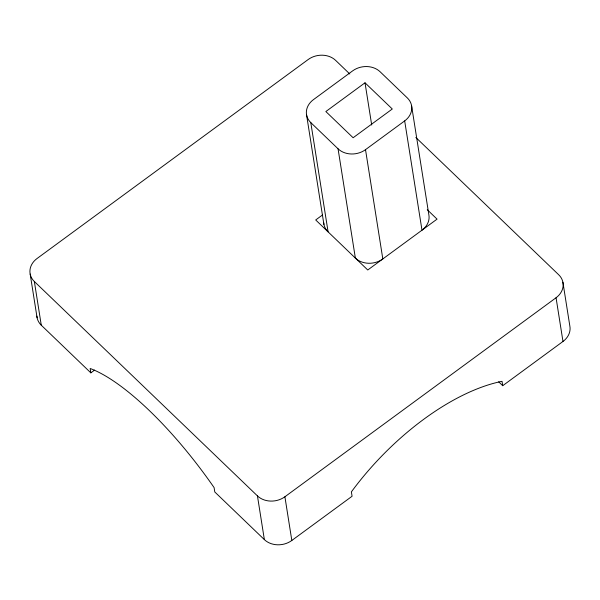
<?xml version="1.0" encoding="UTF-8"?>
<svg xmlns="http://www.w3.org/2000/svg" width="600" height="600" viewBox="0 0 600 600"><rect width="100%" height="100%" fill="white"/><g stroke="black" fill="none" stroke-linecap="round" stroke-linejoin="round"><path stroke-width="0.9" d="M365.017 82.793L325.853 111.54L353.123 137.745L392.287 108.998L365.017 82.793L371.707 125.032M310.793 122.595L338.055 148.8A19.582 16.163 -9 0 0 365.513 149.655L404.678 120.907A19.582 16.163 -9 0 0 407.347 97.942L380.085 71.738A19.582 16.163 -9 0 0 352.627 70.883L313.462 99.623A19.582 16.163 -9 0 0 310.793 122.595L328.095 231.877A19.582 16.163 -9 0 1 323.692 222.765M36.87 316.103A19.582 16.163 -9 0 0 41.273 325.207L90.847 372.855L94.62 370.095M322.485 214.987L315.705 219.96L367.755 269.993L437.055 219.135L427.268 209.73M349.785 73.988L335.632 60.383A19.582 16.163 -9 0 0 308.175 59.528L37.02 258.532A19.582 16.163 -9 0 0 34.35 281.498L257.445 495.9A19.582 16.163 -9 0 0 284.903 496.763L556.058 297.757A19.582 16.163 -9 0 0 558.727 274.793L415.838 137.468M90.847 372.855L90.157 368.483A168.667 50.498 53.7 0 1 214.095 487.597L214.792 491.97L264.368 539.618A19.582 16.163 -9 0 0 291.825 540.472L352.08 496.252L351.39 491.88A168.667 80.812 -46.1 0 1 502.028 381.322L502.725 385.695L562.98 341.468A19.582 16.163 -9 0 0 569.827 325.942L562.905 282.225M498.683 381.81L502.725 385.695M556.058 297.757L562.98 341.468M411.533 105.382L428.835 214.657A19.582 16.163 -9 0 1 421.987 230.19L404.678 120.907M365.513 149.655L382.822 258.938A19.582 16.163 -9 0 1 355.365 258.082L338.055 148.8M306.608 115.155L323.918 224.438M284.903 496.763L291.825 540.472M257.445 495.9L264.368 539.618M34.35 281.498L41.273 325.207M30.172 274.058L37.095 317.775"/></g></svg>
